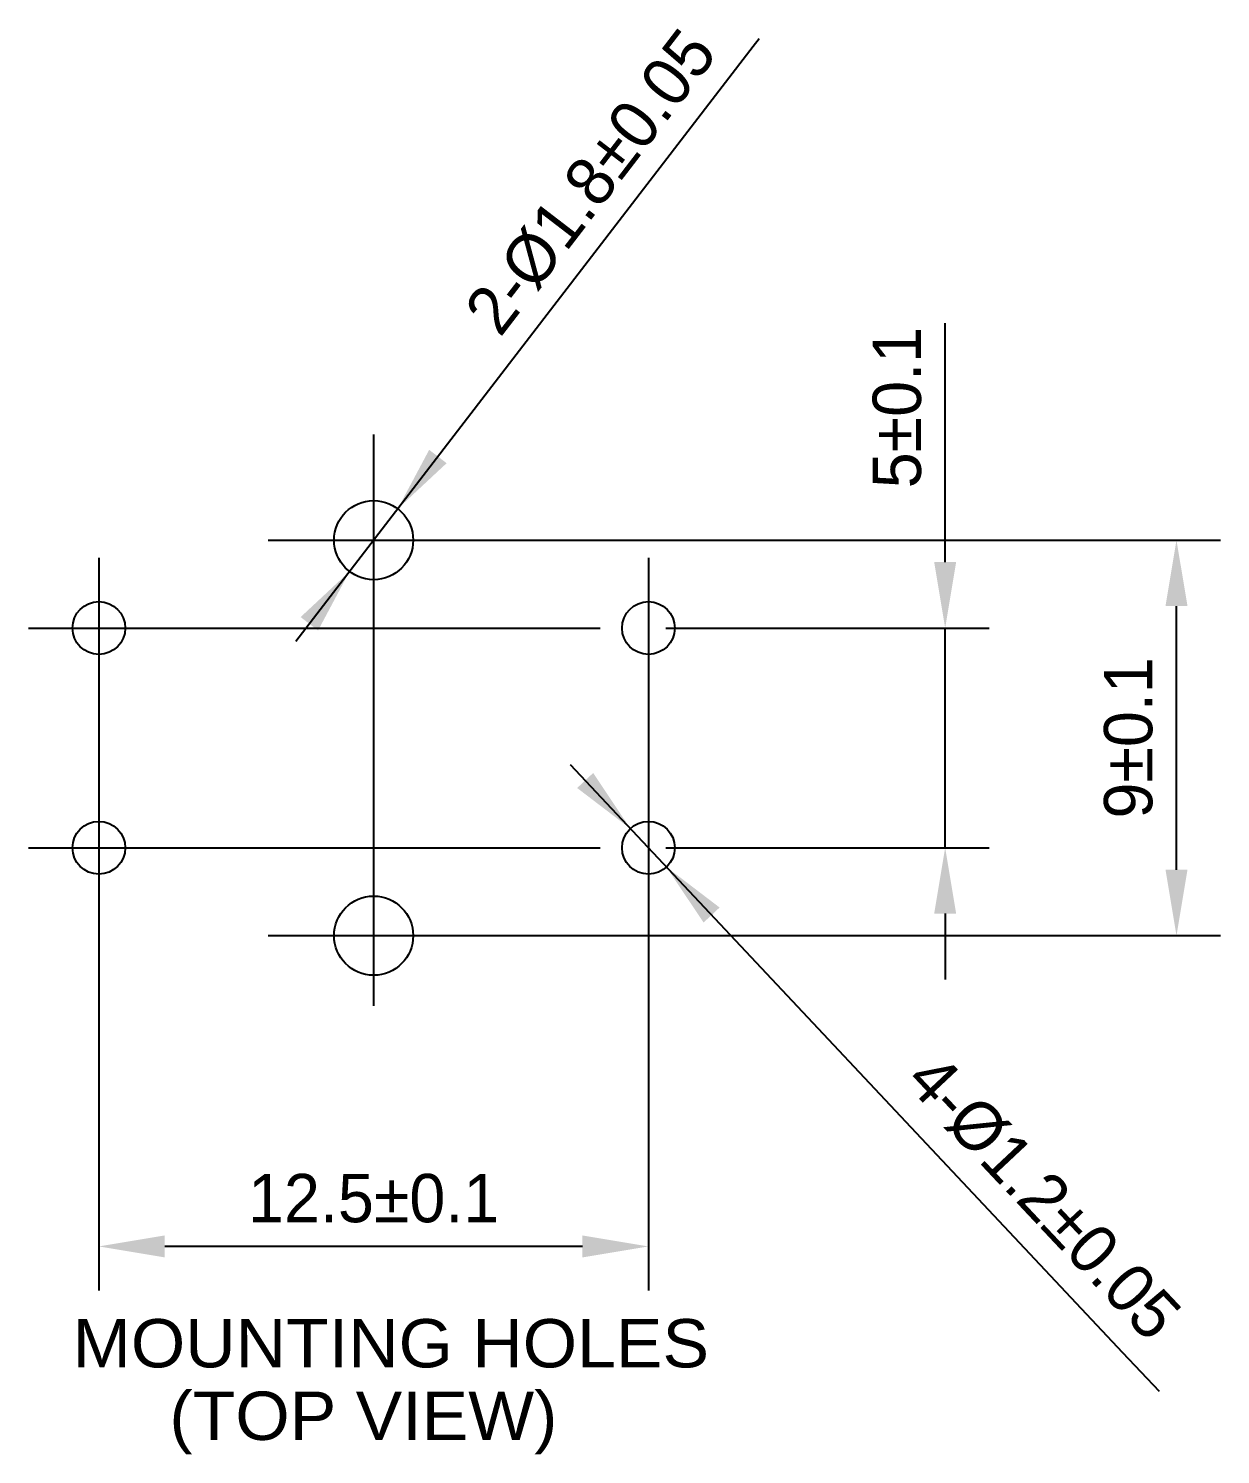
# Model space of a CAD drawing. Extents: x -14 to 87, y -16 to 51.
# Drawn here: x 60.33 to 87.45, y -13.51 to 18.94 of the extents above; entities that cross this region are included whole.
import ezdxf
from ezdxf.enums import TextEntityAlignment as Align

# ---------------------------------------------------------------- set-up
doc = ezdxf.new("R2010")
doc.units = 0
doc.linetypes.add('CENTER', pattern=[17.5, 13, -1.5, 1.5, -1.5])
doc.layers.get('0').update_dxf_attribs({"linetype": 'CONTINUOUS'})
doc.layers.get('DEFPOINTS').update_dxf_attribs({"linetype": 'CONTINUOUS'})
doc.dimstyles.get("Standard").update_dxf_attribs({"dimtxt": 0.18, "dimasz": 0.18, "dimexe": 0.18, "dimexo": 0.0625, "dimgap": 0.09, "dimtad": 0, "dimtih": 1, "dimtoh": 1, "dimdec": 4, "dimzin": 0, "dimtxsty": 'STANDARD', "dimcen": 0.09, "dimazin": 3, "dimtfac": 1, "dimtdec": 4, "dimtofl": 0, "dimtmove": 0, "dimatfit": 3, "dimtolj": 1, "dimtzin": 0})

# ---------------------------------------------------------------- blocks, each defined once
blk = doc.blocks.new('*D5')
at = {"color": 4, "linetype": 'BYBLOCK'}
for p, q in [((106.077, 10.574), (106.077, 2.102)), ((118.577, 10.574), (118.577, 2.102)), ((117.077, 3.102), (107.577, 3.102))]:
    blk.add_line(p, q, dxfattribs=at)
for points in [[(107.577, 3.352), (107.577, 2.852), (106.077, 3.102)], [(117.077, 3.352), (117.077, 2.852), (118.577, 3.102)]]:
    blk.add_solid(points, dxfattribs=at)
at = {"layer": 'DEFPOINTS', "color": 0, "linetype": 'BYBLOCK'}
for p in [(106.077, 10.574), (118.577, 10.574), (106.077, 3.102)]:
    blk.add_point(p, dxfattribs=at)
at = {"color": 4, "linetype": 'BYBLOCK'}
blk.add_text('12.5%%P0.1', height=1.1, dxfattribs=at).set_placement((112.327, 4.202), align=Align.MIDDLE_CENTER)
blk = doc.blocks.new('*D6')
at = {"color": 4, "linetype": 'BYBLOCK'}
for p, q in [((114.727, 19.174), (131.59, 19.174)), ((130.59, 11.674), (130.59, 17.674)), ((114.727, 10.174), (131.59, 10.174))]:
    blk.add_line(p, q, dxfattribs=at)
for points in [[(130.34, 17.674), (130.84, 17.674), (130.59, 19.174)], [(130.34, 11.674), (130.84, 11.674), (130.59, 10.174)]]:
    blk.add_solid(points, dxfattribs=at)
at = {"layer": 'DEFPOINTS', "color": 0, "linetype": 'BYBLOCK'}
for p in [(114.727, 19.174), (130.59, 19.174), (114.727, 10.174)]:
    blk.add_point(p, dxfattribs=at)
at = {"color": 4, "linetype": 'BYBLOCK'}
blk.add_text('9%%P0.1', height=1.1, rotation=90, dxfattribs=at).set_placement((129.49, 14.674), align=Align.MIDDLE_CENTER)
blk = doc.blocks.new('*D7')
at = {"color": 4, "linetype": 'BYBLOCK'}
for p, q in [((125.328, 20.174), (125.328, 24.114)), ((125.328, 18.674), (125.328, 20.174)), ((120.177, 17.174), (126.328, 17.174)), ((125.328, 12.174), (125.328, 17.174)), ((120.177, 12.174), (126.328, 12.174)), ((125.328, 10.674), (125.328, 9.174))]:
    blk.add_line(p, q, dxfattribs=at)
for points in [[(125.078, 18.674), (125.578, 18.674), (125.328, 17.174)], [(125.078, 10.674), (125.578, 10.674), (125.328, 12.174)]]:
    blk.add_solid(points, dxfattribs=at)
at = {"layer": 'DEFPOINTS', "color": 0, "linetype": 'BYBLOCK'}
for p in [(120.177, 17.174), (125.328, 17.174), (120.177, 12.174)]:
    blk.add_point(p, dxfattribs=at)
at = {"color": 4, "linetype": 'BYBLOCK'}
blk.add_text('5%%P0.1', height=1.1, rotation=90, dxfattribs=at).set_placement((124.228, 22.189), align=Align.MIDDLE_CENTER)

msp = doc.modelspace()

# ---------------------------------------------------------------- linework, layer by layer
at = {"color": 4, "linetype": 'BYBLOCK'}
for p, q in [((66.41521, 5.00055), (76.81896, 18.54113)), ((76.81896, 18.54113), (76.95034, 18.71212)), ((72.65207, 2.19529), (85.21661, -11.18193)), ((85.21661, -11.18193), (86.04818, -12.06729))]:
    msp.add_line(p, q, dxfattribs=at)
at = {"color": 2, "linetype": 'CENTER'}
for p, q in [((68.18208, 9.70015), (68.18208, -4.09985)), ((65.78207, 7.30015), (70.58208, 7.30015)), ((61.93208, 6.90015), (61.93208, -1.29985)), ((74.43208, 6.90015), (74.43208, -1.29985)), ((60.33208, 5.30015), (76.03207, 5.30015)), ((60.33208, 0.30015), (76.03207, 0.30015)), ((65.78207, -1.69985), (70.58208, -1.69985))]:
    msp.add_line(p, q, dxfattribs=at)
at = {"color": 7, "linetype": 'CONTINUOUS'}
for centre, radius in [((68.18208, 7.30015), 0.9), ((61.93208, 5.30015), 0.6), ((74.43208, 5.30015), 0.6), ((61.93208, 0.30015), 0.6), ((74.43208, 0.30015), 0.6), ((68.18208, -1.69985), 0.9)]:
    msp.add_circle(centre, radius, dxfattribs=at)
at = {"color": 4, "linetype": 'BYBLOCK'}
for points in [[(69.84256, 9.05095), (69.44608, 9.35559), (68.73042, 8.01382)], [(66.91809, 5.24472), (66.5216, 5.54935), (67.63374, 6.58648)], [(72.81216, 1.65969), (73.17661, 2.002), (74.02131, 0.73749)], [(75.68756, -1.4017), (76.05201, -1.05939), (74.84285, -0.13719)]]:
    msp.add_solid(points, dxfattribs=at)
at = {"layer": 'DEFPOINTS', "color": 0, "linetype": 'BYBLOCK'}
msp.add_point((67.63374, 6.58648), dxfattribs=at)

# ---------------------------------------------------------------- texts
at = {"color": 4, "linetype": 'BYBLOCK'}
for s, rotation, p in [('2-%%c1.8%%P0.05  ', 52.463539, (73.36012, 15.78842)), ('4-%%c1.2%%P0.05  ', 313.205652, (83.71471, -7.93761))]:
    msp.add_text(s, height=1.1, rotation=rotation, dxfattribs=at).set_placement(p, align=Align.MIDDLE_CENTER)
at = {"color": 4, "linetype": 'CONTINUOUS', "width": 1.08}
for s, p in [('  MOUNTING HOLES', (60.45445, -11.52455)), ('  (TOP VIEW)', (62.65446, -13.17456))]:
    msp.add_text(s, height=1.0999994, dxfattribs=at).set_placement(p)

# ---------------------------------------------------------------- dimensions: what is measured, and where the dimension line sits
dim = msp.add_linear_dim(base=(81.18326, 5.30015), p1=(76.03207, 0.30015), p2=(76.03207, 5.30015), angle=90, text='5%%P0.1', dimstyle='Standard')
dim.commit()
dim.dimension.update_dxf_attribs({"geometry": '*D7', "text_midpoint": (80.08326, 10.31515), "insert": (-44.14474, -11.87339)})
at = {"color": 4, "linetype": 'CONTINUOUS'}
dim = msp.add_linear_dim(base=(86.44572, 7.30015), p1=(70.58208, -1.69985), p2=(70.58208, 7.30015), angle=90, text='9%%P0.1', dimstyle='Standard', dxfattribs=at)
dim.commit()
dim.dimension.update_dxf_attribs({"geometry": '*D6', "text_midpoint": (85.34572, 2.80015), "insert": (-44.14474, -11.87339)})
dim = msp.add_linear_dim(base=(61.93208, -8.77153), p1=(74.43208, -1.29985), p2=(61.93208, -1.29985), text='12.5%%P0.1', dimstyle='Standard', dxfattribs=at)
dim.commit()
dim.dimension.update_dxf_attribs({"geometry": '*D5', "text_midpoint": (68.18208, -7.67153), "insert": (-44.14474, -11.87339)})

doc.saveas('drawing.dxf')
